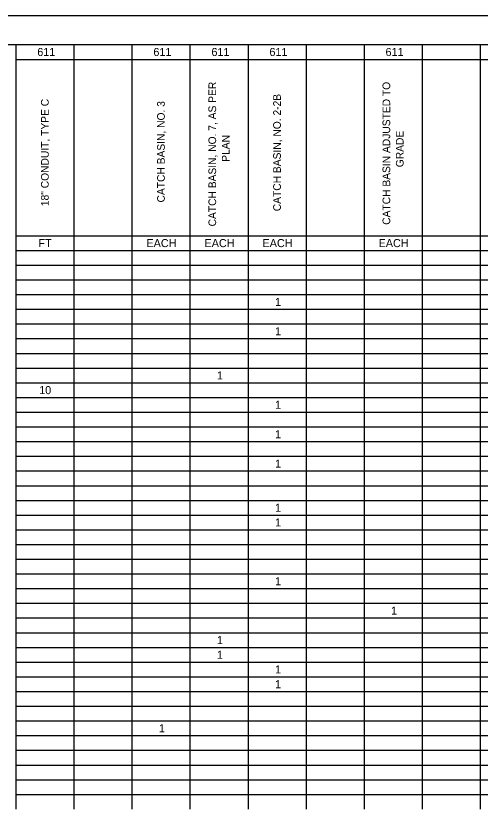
# Model space of a CAD drawing. Extents: x 0 to 34, y 0 to 22.
# Drawn here: x 14.85 to 22.92, y 8.21 to 22 of the extents above; entities that cross this region are included whole.
import ezdxf

# ---------------------------------------------------------------- set-up
doc = ezdxf.new("R2010")
doc.units = 0
for name, color, linetype in [('Default', 7, 'Continuous'), ('SH_Border', 7, 'Continuous'), ('SH_Cut_Line', 7, 'Continuous')]:
    doc.layers.add(name, color=color, linetype=linetype)

msp = doc.modelspace()

# ---------------------------------------------------------------- linework, layer by layer
at = {"layer": 'Default'}
for p, q in [((14.852, 21.5), (21.911, 21.5)), ((14.852, 21.5), (14.852, 21.244)), ((15.861, 21.5), (15.861, 21.244)), ((16.869, 21.5), (16.869, 21.244)), ((17.878, 21.5), (17.878, 21.244)), ((18.886, 21.5), (18.886, 21.244)), ((19.894, 21.5), (19.894, 21.244)), ((20.903, 21.5), (20.903, 21.244)), ((21.911, 21.5), (22.92, 21.5)), ((21.911, 21.5), (21.911, 21.244)), ((22.92, 21.5), (24.936, 21.5)), ((22.92, 21.5), (22.92, 21.244)), ((14.852, 21.244), (21.911, 21.244)), ((14.852, 21.244), (14.852, 20.989)), ((15.861, 21.244), (15.861, 20.989)), ((16.869, 21.244), (16.869, 20.989)), ((17.878, 21.244), (17.878, 20.989)), ((18.886, 21.244), (18.886, 20.989)), ((19.894, 21.244), (19.894, 20.989)), ((20.903, 21.244), (20.903, 20.989)), ((21.911, 21.244), (22.92, 21.244)), ((21.911, 21.244), (21.911, 20.989)), ((22.92, 21.244), (24.936, 21.244)), ((22.92, 21.244), (22.92, 20.989)), ((14.852, 20.989), (14.852, 20.733)), ((15.861, 20.989), (15.861, 20.733)), ((16.869, 20.989), (16.869, 20.733)), ((17.878, 20.989), (17.878, 20.733)), ((18.886, 20.989), (18.886, 20.733)), ((19.894, 20.989), (19.894, 20.733)), ((20.903, 20.989), (20.903, 20.733)), ((21.911, 20.989), (21.911, 20.733)), ((22.92, 20.989), (22.92, 20.733)), ((14.852, 20.733), (14.852, 20.477)), ((15.861, 20.733), (15.861, 20.477)), ((16.869, 20.733), (16.869, 20.477)), ((17.878, 20.733), (17.878, 20.477)), ((18.886, 20.733), (18.886, 20.477)), ((19.894, 20.733), (19.894, 20.477)), ((20.903, 20.733), (20.903, 20.477)), ((21.911, 20.733), (21.911, 20.477)), ((22.92, 20.733), (22.92, 20.477)), ((14.852, 20.477), (14.852, 20.222)), ((15.861, 20.477), (15.861, 20.222)), ((16.869, 20.477), (16.869, 20.222)), ((17.878, 20.477), (17.878, 20.222)), ((18.886, 20.477), (18.886, 20.222)), ((19.894, 20.477), (19.894, 20.222)), ((20.903, 20.477), (20.903, 20.222)), ((21.911, 20.477), (21.911, 20.222)), ((22.92, 20.477), (22.92, 20.222)), ((14.852, 20.222), (14.852, 19.966)), ((15.861, 20.222), (15.861, 19.966)), ((16.869, 20.222), (16.869, 19.966)), ((17.878, 20.222), (17.878, 19.966)), ((18.886, 20.222), (18.886, 19.966)), ((19.894, 20.222), (19.894, 19.966)), ((20.903, 20.222), (20.903, 19.966)), ((21.911, 20.222), (21.911, 19.966)), ((22.92, 20.222), (22.92, 19.966)), ((14.852, 19.966), (14.852, 19.71)), ((15.861, 19.966), (15.861, 19.71)), ((16.869, 19.966), (16.869, 19.71)), ((17.878, 19.966), (17.878, 19.71)), ((18.886, 19.966), (18.886, 19.71)), ((19.894, 19.966), (19.894, 19.71)), ((20.903, 19.966), (20.903, 19.71)), ((21.911, 19.966), (21.911, 19.71)), ((22.92, 19.966), (22.92, 19.71)), ((14.852, 19.71), (14.852, 19.199)), ((15.861, 19.71), (15.861, 19.199)), ((16.869, 19.71), (16.869, 19.199)), ((17.878, 19.71), (17.878, 19.199)), ((18.886, 19.71), (18.886, 19.199)), ((19.894, 19.71), (19.894, 19.199)), ((20.903, 19.71), (20.903, 19.199)), ((21.911, 19.71), (21.911, 19.199)), ((22.92, 19.71), (22.92, 19.199)), ((14.852, 19.199), (14.852, 18.432)), ((15.861, 19.199), (15.861, 18.432)), ((16.869, 19.199), (16.869, 18.432)), ((17.878, 19.199), (17.878, 18.432)), ((18.886, 19.199), (18.886, 18.432)), ((19.894, 19.199), (19.894, 18.432)), ((20.903, 19.199), (20.903, 18.432)), ((21.911, 19.199), (21.911, 18.432)), ((22.92, 19.199), (22.92, 18.432)), ((14.852, 18.432), (14.852, 18.177)), ((15.861, 18.432), (15.861, 18.177)), ((16.869, 18.432), (16.869, 18.177)), ((17.878, 18.432), (17.878, 18.177)), ((18.886, 18.432), (18.886, 18.177)), ((19.894, 18.432), (19.894, 18.177)), ((20.903, 18.432), (20.903, 18.177)), ((21.911, 18.432), (21.911, 18.177)), ((22.92, 18.432), (22.92, 18.177)), ((14.852, 18.177), (21.911, 18.177)), ((14.852, 18.177), (14.852, 17.665)), ((15.861, 18.177), (15.861, 17.665)), ((16.869, 18.177), (16.869, 17.665)), ((17.878, 18.177), (17.878, 17.665)), ((18.886, 18.177), (18.886, 17.665)), ((19.894, 18.177), (19.894, 17.665)), ((20.903, 18.177), (20.903, 17.665)), ((21.911, 18.177), (22.92, 18.177)), ((21.911, 18.177), (21.911, 17.665)), ((22.92, 18.177), (24.936, 18.177)), ((22.92, 18.177), (22.92, 17.665)), ((14.852, 17.921), (21.911, 17.921)), ((21.911, 17.921), (22.92, 17.921)), ((22.92, 17.921), (24.936, 17.921)), ((14.852, 17.665), (21.911, 17.665)), ((14.852, 17.665), (14.852, 17.41)), ((15.861, 17.665), (15.861, 17.41)), ((16.869, 17.665), (16.869, 17.41)), ((17.878, 17.665), (17.878, 17.41)), ((18.886, 17.665), (18.886, 17.41)), ((19.894, 17.665), (19.894, 17.41)), ((20.903, 17.665), (20.903, 17.41)), ((21.911, 17.665), (22.92, 17.665)), ((21.911, 17.665), (21.911, 17.41)), ((22.92, 17.665), (24.936, 17.665)), ((22.92, 17.665), (22.92, 17.41)), ((14.852, 17.41), (21.911, 17.41)), ((14.852, 17.41), (14.852, 16.387)), ((15.861, 17.41), (15.861, 16.387)), ((16.869, 17.41), (16.869, 16.387)), ((17.878, 17.41), (17.878, 16.387)), ((18.886, 17.41), (18.886, 16.387)), ((19.894, 17.41), (19.894, 16.387)), ((20.903, 17.41), (20.903, 16.387)), ((21.911, 17.41), (22.92, 17.41)), ((21.911, 17.41), (21.911, 16.387)), ((22.92, 17.41), (24.936, 17.41)), ((22.92, 17.41), (22.92, 16.387)), ((14.852, 17.154), (21.911, 17.154)), ((21.911, 17.154), (22.92, 17.154)), ((22.92, 17.154), (24.936, 17.154)), ((14.852, 16.898), (21.911, 16.898)), ((21.911, 16.898), (22.92, 16.898)), ((22.92, 16.898), (24.936, 16.898)), ((14.852, 16.643), (21.911, 16.643)), ((21.911, 16.643), (22.92, 16.643)), ((22.92, 16.643), (24.936, 16.643)), ((14.852, 16.387), (21.911, 16.387)), ((14.852, 16.387), (14.852, 16.131)), ((15.861, 16.387), (15.861, 16.131)), ((16.869, 16.387), (16.869, 16.131)), ((17.878, 16.387), (17.878, 16.131)), ((18.886, 16.387), (18.886, 16.131)), ((19.894, 16.387), (19.894, 16.131)), ((20.903, 16.387), (20.903, 16.131)), ((21.911, 16.387), (22.92, 16.387)), ((21.911, 16.387), (21.911, 16.131)), ((22.92, 16.387), (24.936, 16.387)), ((22.92, 16.387), (22.92, 16.131)), ((14.852, 16.131), (21.911, 16.131)), ((14.852, 16.131), (14.852, 15.62)), ((15.861, 16.131), (15.861, 15.62)), ((16.869, 16.131), (16.869, 15.62)), ((17.878, 16.131), (17.878, 15.62)), ((18.886, 16.131), (18.886, 15.62)), ((19.894, 16.131), (19.894, 15.62)), ((20.903, 16.131), (20.903, 15.62)), ((21.911, 16.131), (22.92, 16.131)), ((21.911, 16.131), (21.911, 15.62)), ((22.92, 16.131), (24.936, 16.131)), ((22.92, 16.131), (22.92, 15.62)), ((14.852, 15.876), (21.911, 15.876)), ((21.911, 15.876), (22.92, 15.876)), ((22.92, 15.876), (24.936, 15.876)), ((14.852, 15.62), (21.911, 15.62)), ((14.852, 15.62), (14.852, 15.109)), ((15.861, 15.62), (15.861, 15.109)), ((16.869, 15.62), (16.869, 15.109)), ((17.878, 15.62), (17.878, 15.109)), ((18.886, 15.62), (18.886, 15.109)), ((19.894, 15.62), (19.894, 15.109)), ((20.903, 15.62), (20.903, 15.109)), ((21.911, 15.62), (22.92, 15.62)), ((21.911, 15.62), (21.911, 15.109)), ((22.92, 15.62), (24.936, 15.62)), ((22.92, 15.62), (22.92, 15.109)), ((14.852, 15.364), (21.911, 15.364)), ((21.911, 15.364), (22.92, 15.364)), ((22.92, 15.364), (24.936, 15.364)), ((14.852, 15.109), (21.911, 15.109)), ((14.852, 15.109), (14.852, 14.853)), ((15.861, 15.109), (15.861, 14.853)), ((16.869, 15.109), (16.869, 14.853)), ((17.878, 15.109), (17.878, 14.853)), ((18.886, 15.109), (18.886, 14.853)), ((19.894, 15.109), (19.894, 14.853)), ((20.903, 15.109), (20.903, 14.853)), ((21.911, 15.109), (22.92, 15.109)), ((21.911, 15.109), (21.911, 14.853)), ((22.92, 15.109), (24.936, 15.109)), ((22.92, 15.109), (22.92, 14.853)), ((14.852, 14.853), (21.911, 14.853)), ((14.852, 14.853), (14.852, 14.342)), ((15.861, 14.853), (15.861, 14.342)), ((16.869, 14.853), (16.869, 14.342)), ((17.878, 14.853), (17.878, 14.342)), ((18.886, 14.853), (18.886, 14.342)), ((19.894, 14.853), (19.894, 14.342)), ((20.903, 14.853), (20.903, 14.342)), ((21.911, 14.853), (22.92, 14.853)), ((21.911, 14.853), (21.911, 14.342)), ((22.92, 14.853), (24.936, 14.853)), ((22.92, 14.853), (22.92, 14.342)), ((14.852, 14.597), (21.911, 14.597)), ((21.911, 14.597), (22.92, 14.597)), ((22.92, 14.597), (24.936, 14.597)), ((14.852, 14.342), (21.911, 14.342)), ((14.852, 14.342), (14.852, 14.086)), ((15.861, 14.342), (15.861, 14.086)), ((16.869, 14.342), (16.869, 14.086)), ((17.878, 14.342), (17.878, 14.086)), ((18.886, 14.342), (18.886, 14.086)), ((19.894, 14.342), (19.894, 14.086)), ((20.903, 14.342), (20.903, 14.086)), ((21.911, 14.342), (22.92, 14.342)), ((21.911, 14.342), (21.911, 14.086)), ((22.92, 14.342), (24.936, 14.342)), ((22.92, 14.342), (22.92, 14.086)), ((14.852, 14.086), (21.911, 14.086)), ((14.852, 14.086), (14.852, 13.319)), ((15.861, 14.086), (15.861, 13.319)), ((16.869, 14.086), (16.869, 13.319)), ((17.878, 14.086), (17.878, 13.319)), ((18.886, 14.086), (18.886, 13.319)), ((19.894, 14.086), (19.894, 13.319)), ((20.903, 14.086), (20.903, 13.319)), ((21.911, 14.086), (22.92, 14.086)), ((21.911, 14.086), (21.911, 13.319)), ((22.92, 14.086), (24.936, 14.086)), ((22.92, 14.086), (22.92, 13.319)), ((14.852, 13.83), (21.911, 13.83)), ((21.911, 13.83), (22.92, 13.83)), ((22.92, 13.83), (24.936, 13.83)), ((14.852, 13.575), (21.911, 13.575)), ((21.911, 13.575), (22.92, 13.575)), ((22.92, 13.575), (24.936, 13.575)), ((14.852, 13.319), (21.911, 13.319)), ((14.852, 13.319), (14.852, 12.808)), ((15.861, 13.319), (15.861, 12.808)), ((16.869, 13.319), (16.869, 12.808)), ((17.878, 13.319), (17.878, 12.808)), ((18.886, 13.319), (18.886, 12.808)), ((19.894, 13.319), (19.894, 12.808)), ((20.903, 13.319), (20.903, 12.808)), ((21.911, 13.319), (22.92, 13.319)), ((21.911, 13.319), (21.911, 12.808)), ((22.92, 13.319), (24.936, 13.319)), ((22.92, 13.319), (22.92, 12.808)), ((14.852, 13.063), (21.911, 13.063)), ((21.911, 13.063), (22.92, 13.063)), ((22.92, 13.063), (24.936, 13.063)), ((14.852, 12.808), (21.911, 12.808)), ((14.852, 12.808), (14.852, 12.041)), ((15.861, 12.808), (15.861, 12.041)), ((16.869, 12.808), (16.869, 12.041)), ((17.878, 12.808), (17.878, 12.041)), ((18.886, 12.808), (18.886, 12.041)), ((19.894, 12.808), (19.894, 12.041)), ((20.903, 12.808), (20.903, 12.041)), ((21.911, 12.808), (22.92, 12.808)), ((21.911, 12.808), (21.911, 12.041)), ((22.92, 12.808), (24.936, 12.808)), ((22.92, 12.808), (22.92, 12.041)), ((14.852, 12.552), (21.911, 12.552)), ((21.911, 12.552), (22.92, 12.552)), ((22.92, 12.552), (24.936, 12.552)), ((14.852, 12.297), (21.911, 12.297)), ((21.911, 12.297), (22.92, 12.297)), ((22.92, 12.297), (24.936, 12.297)), ((14.852, 12.041), (21.911, 12.041)), ((14.852, 12.041), (14.852, 11.53)), ((15.861, 12.041), (15.861, 11.53)), ((16.869, 12.041), (16.869, 11.53)), ((17.878, 12.041), (17.878, 11.53)), ((18.886, 12.041), (18.886, 11.53)), ((19.894, 12.041), (19.894, 11.53)), ((20.903, 12.041), (20.903, 11.53)), ((21.911, 12.041), (22.92, 12.041)), ((21.911, 12.041), (21.911, 11.53)), ((22.92, 12.041), (24.936, 12.041)), ((22.92, 12.041), (22.92, 11.53)), ((14.852, 11.785), (21.911, 11.785)), ((21.911, 11.785), (22.92, 11.785)), ((22.92, 11.785), (24.936, 11.785)), ((14.852, 11.53), (21.911, 11.53)), ((14.852, 11.53), (14.852, 10.763)), ((15.861, 11.53), (15.861, 10.763)), ((16.869, 11.53), (16.869, 10.763)), ((17.878, 11.53), (17.878, 10.763)), ((18.886, 11.53), (18.886, 10.763)), ((19.894, 11.53), (19.894, 10.763)), ((20.903, 11.53), (20.903, 10.763)), ((21.911, 11.53), (22.92, 11.53)), ((21.911, 11.53), (21.911, 10.763)), ((22.92, 11.53), (24.936, 11.53)), ((22.92, 11.53), (22.92, 10.763)), ((14.852, 11.274), (21.911, 11.274)), ((21.911, 11.274), (22.92, 11.274)), ((22.92, 11.274), (24.936, 11.274)), ((14.852, 11.018), (21.911, 11.018)), ((21.911, 11.018), (22.92, 11.018)), ((22.92, 11.018), (24.936, 11.018)), ((14.852, 10.763), (21.911, 10.763)), ((14.852, 10.763), (14.852, 10.251)), ((15.861, 10.763), (15.861, 10.251)), ((16.869, 10.763), (16.869, 10.251)), ((17.878, 10.763), (17.878, 10.251)), ((18.886, 10.763), (18.886, 10.251)), ((19.894, 10.763), (19.894, 10.251)), ((20.903, 10.763), (20.903, 10.251)), ((21.911, 10.763), (22.92, 10.763)), ((21.911, 10.763), (21.911, 10.251)), ((22.92, 10.763), (24.936, 10.763)), ((22.92, 10.763), (22.92, 10.251)), ((14.852, 10.507), (21.911, 10.507)), ((21.911, 10.507), (22.92, 10.507)), ((22.92, 10.507), (24.936, 10.507)), ((14.852, 10.251), (21.911, 10.251)), ((14.852, 10.251), (14.852, 9.484)), ((15.861, 10.251), (15.861, 9.484)), ((16.869, 10.251), (16.869, 9.484)), ((17.878, 10.251), (17.878, 9.484)), ((18.886, 10.251), (18.886, 9.484)), ((19.894, 10.251), (19.894, 9.484)), ((20.903, 10.251), (20.903, 9.484)), ((21.911, 10.251), (22.92, 10.251)), ((21.911, 10.251), (21.911, 9.484)), ((22.92, 10.251), (24.936, 10.251)), ((22.92, 10.251), (22.92, 9.484)), ((14.852, 9.996), (21.911, 9.996)), ((21.911, 9.996), (22.92, 9.996)), ((22.92, 9.996), (24.936, 9.996)), ((14.852, 9.74), (21.911, 9.74)), ((21.911, 9.74), (22.92, 9.74)), ((22.92, 9.74), (24.936, 9.74)), ((14.852, 9.484), (21.911, 9.484)), ((14.852, 9.484), (14.852, 8.973)), ((15.861, 9.484), (15.861, 8.973)), ((16.869, 9.484), (16.869, 8.973)), ((17.878, 9.484), (17.878, 8.973)), ((18.886, 9.484), (18.886, 8.973)), ((19.894, 9.484), (19.894, 8.973)), ((20.903, 9.484), (20.903, 8.973)), ((21.911, 9.484), (22.92, 9.484)), ((21.911, 9.484), (21.911, 8.973)), ((22.92, 9.484), (24.936, 9.484)), ((22.92, 9.484), (22.92, 8.973)), ((14.852, 9.229), (21.911, 9.229)), ((21.911, 9.229), (22.92, 9.229)), ((22.92, 9.229), (24.936, 9.229)), ((14.852, 8.973), (21.911, 8.973)), ((14.852, 8.973), (14.852, 8.206)), ((15.861, 8.973), (15.861, 8.206)), ((16.869, 8.973), (16.869, 8.206)), ((17.878, 8.973), (17.878, 8.206)), ((18.886, 8.973), (18.886, 8.206)), ((19.894, 8.973), (19.894, 8.206)), ((20.903, 8.973), (20.903, 8.206)), ((21.911, 8.973), (22.92, 8.973)), ((21.911, 8.973), (21.911, 8.206)), ((22.92, 8.973), (24.936, 8.973)), ((22.92, 8.973), (22.92, 8.206)), ((14.852, 8.717), (21.911, 8.717)), ((21.911, 8.717), (22.92, 8.717)), ((22.92, 8.717), (24.936, 8.717)), ((14.852, 8.462), (21.911, 8.462)), ((21.911, 8.462), (22.92, 8.462)), ((22.92, 8.462), (24.936, 8.462))]:
    msp.add_line(p, q, dxfattribs=at)
at = {"layer": 'SH_Border'}
msp.add_lwpolyline([(1.5, 21.5), (33.5, 21.5), (33.5, 0.5), (1.5, 0.5)], close=True, dxfattribs=at)
at = {"layer": 'SH_Cut_Line'}
msp.add_lwpolyline([(0, 0), (34, 0), (34, 22), (0, 22)], close=True, dxfattribs=at)

# ---------------------------------------------------------------- texts
at = {"layer": 'Default'}
for s, p in [('611', (15.225, 21.302)), ('611', (17.242, 21.302)), ('611', (18.251, 21.302)), ('611', (19.259, 21.302)), ('611', (21.276, 21.302)), ('FT', (15.245, 17.979)), ('EACH', (17.122, 17.979)), ('EACH', (18.131, 17.979)), ('EACH', (19.139, 17.979)), ('EACH', (21.156, 17.979)), ('1', (19.356, 16.956)), ('1', (19.356, 16.445)), ('1', (18.347, 15.678)), ('10', (15.258, 15.422)), ('1', (19.356, 15.167)), ('1', (19.356, 14.655)), ('1', (19.356, 14.144)), ('1', (19.356, 13.377)), ('1', (19.356, 13.121)), ('1', (19.356, 12.099)), ('1', (21.372, 11.587)), ('1', (18.347, 11.076)), ('1', (18.347, 10.82)), ('1', (19.356, 10.565)), ('1', (19.356, 10.309)), ('1', (17.339, 9.542))]:
    msp.add_text(s, height=0.14, dxfattribs=at).set_placement(p)
for s, height, p in [('CATCH BASIN, NO. 7, AS PER ', 0.13329, (18.332, 18.339)), ('CATCH BASIN ADJUSTED TO ', 0.13329, (21.357, 18.367)), ('CATCH BASIN, NO. 2-2B', 0.13329, (19.457, 18.603)), ('18" CONDUIT, TYPE C', 0.13329, (15.423, 18.691)), ('CATCH BASIN, NO. 3', 0.13329, (17.44, 18.755)), ('PLAN', 0.1333, (18.565, 19.463)), ('GRADE', 0.1333, (21.59, 19.368))]:
    msp.add_text(s, height=height, rotation=90, dxfattribs=at).set_placement(p)

doc.saveas('drawing.dxf')
